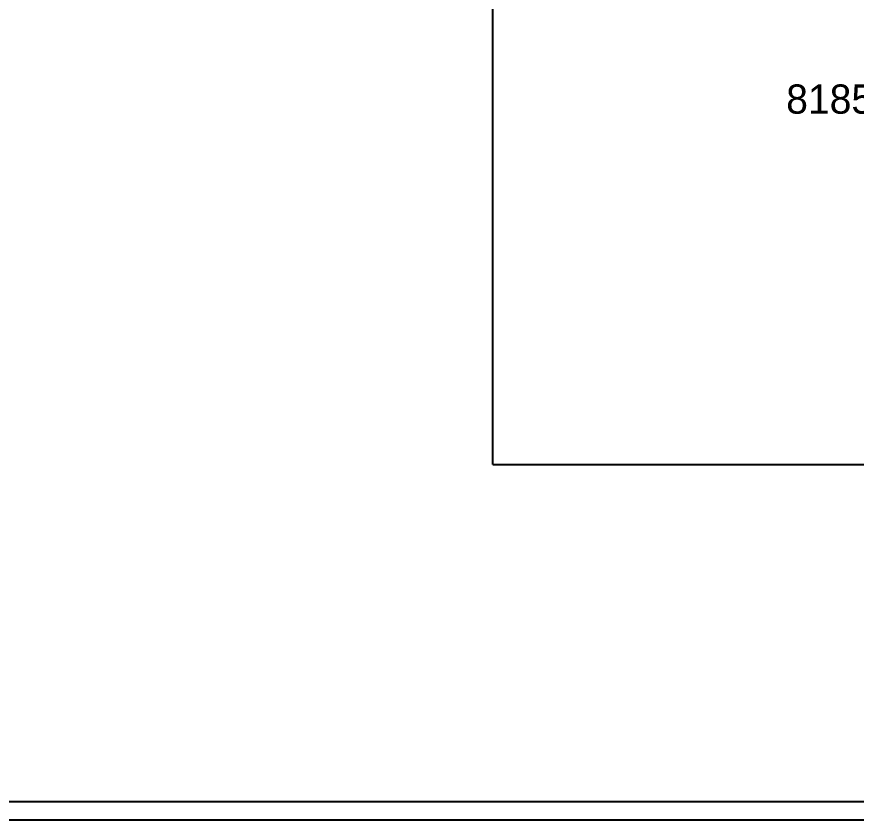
# Model space of a CAD drawing. Extents: x 541143 to 549705, y 1816513 to 1828950.
# Drawn here: x 546349 to 547497, y 1816513 to 1817613 of the extents above; entities that cross this region are included whole.
import ezdxf

# ---------------------------------------------------------------- set-up
doc = ezdxf.new("R2010")
doc.units = 0
for name, color, linetype in [('Level 54', 7, 'Continuous'), ('Level 55', 7, 'Continuous'), ('Level 63', 7, 'Continuous')]:
    doc.layers.add(name, color=color, linetype=linetype)

msp = doc.modelspace()

# ---------------------------------------------------------------- linework, layer by layer
at = {"layer": 'Level 54'}
for q in [(547000, 1826000), (549000, 1817000)]:
    msp.add_line((547000, 1817000), q, dxfattribs=at)
at = {"layer": 'Level 63'}
for points in [[(541143, 1828447.1), (549705.2, 1828447.1), (549705.2, 1816513.1), (541143, 1816513.1)], [(541168, 1828422.1), (549680.2, 1828422.1), (549680.2, 1816538.1), (541168, 1816538.1)]]:
    msp.add_lwpolyline(points, close=True, dxfattribs=at)

# ---------------------------------------------------------------- texts
at = {"layer": 'Level 55'}
msp.add_text('818545-3', height=40, dxfattribs=at).set_placement((547401.4, 1817480))

doc.saveas('drawing.dxf')
